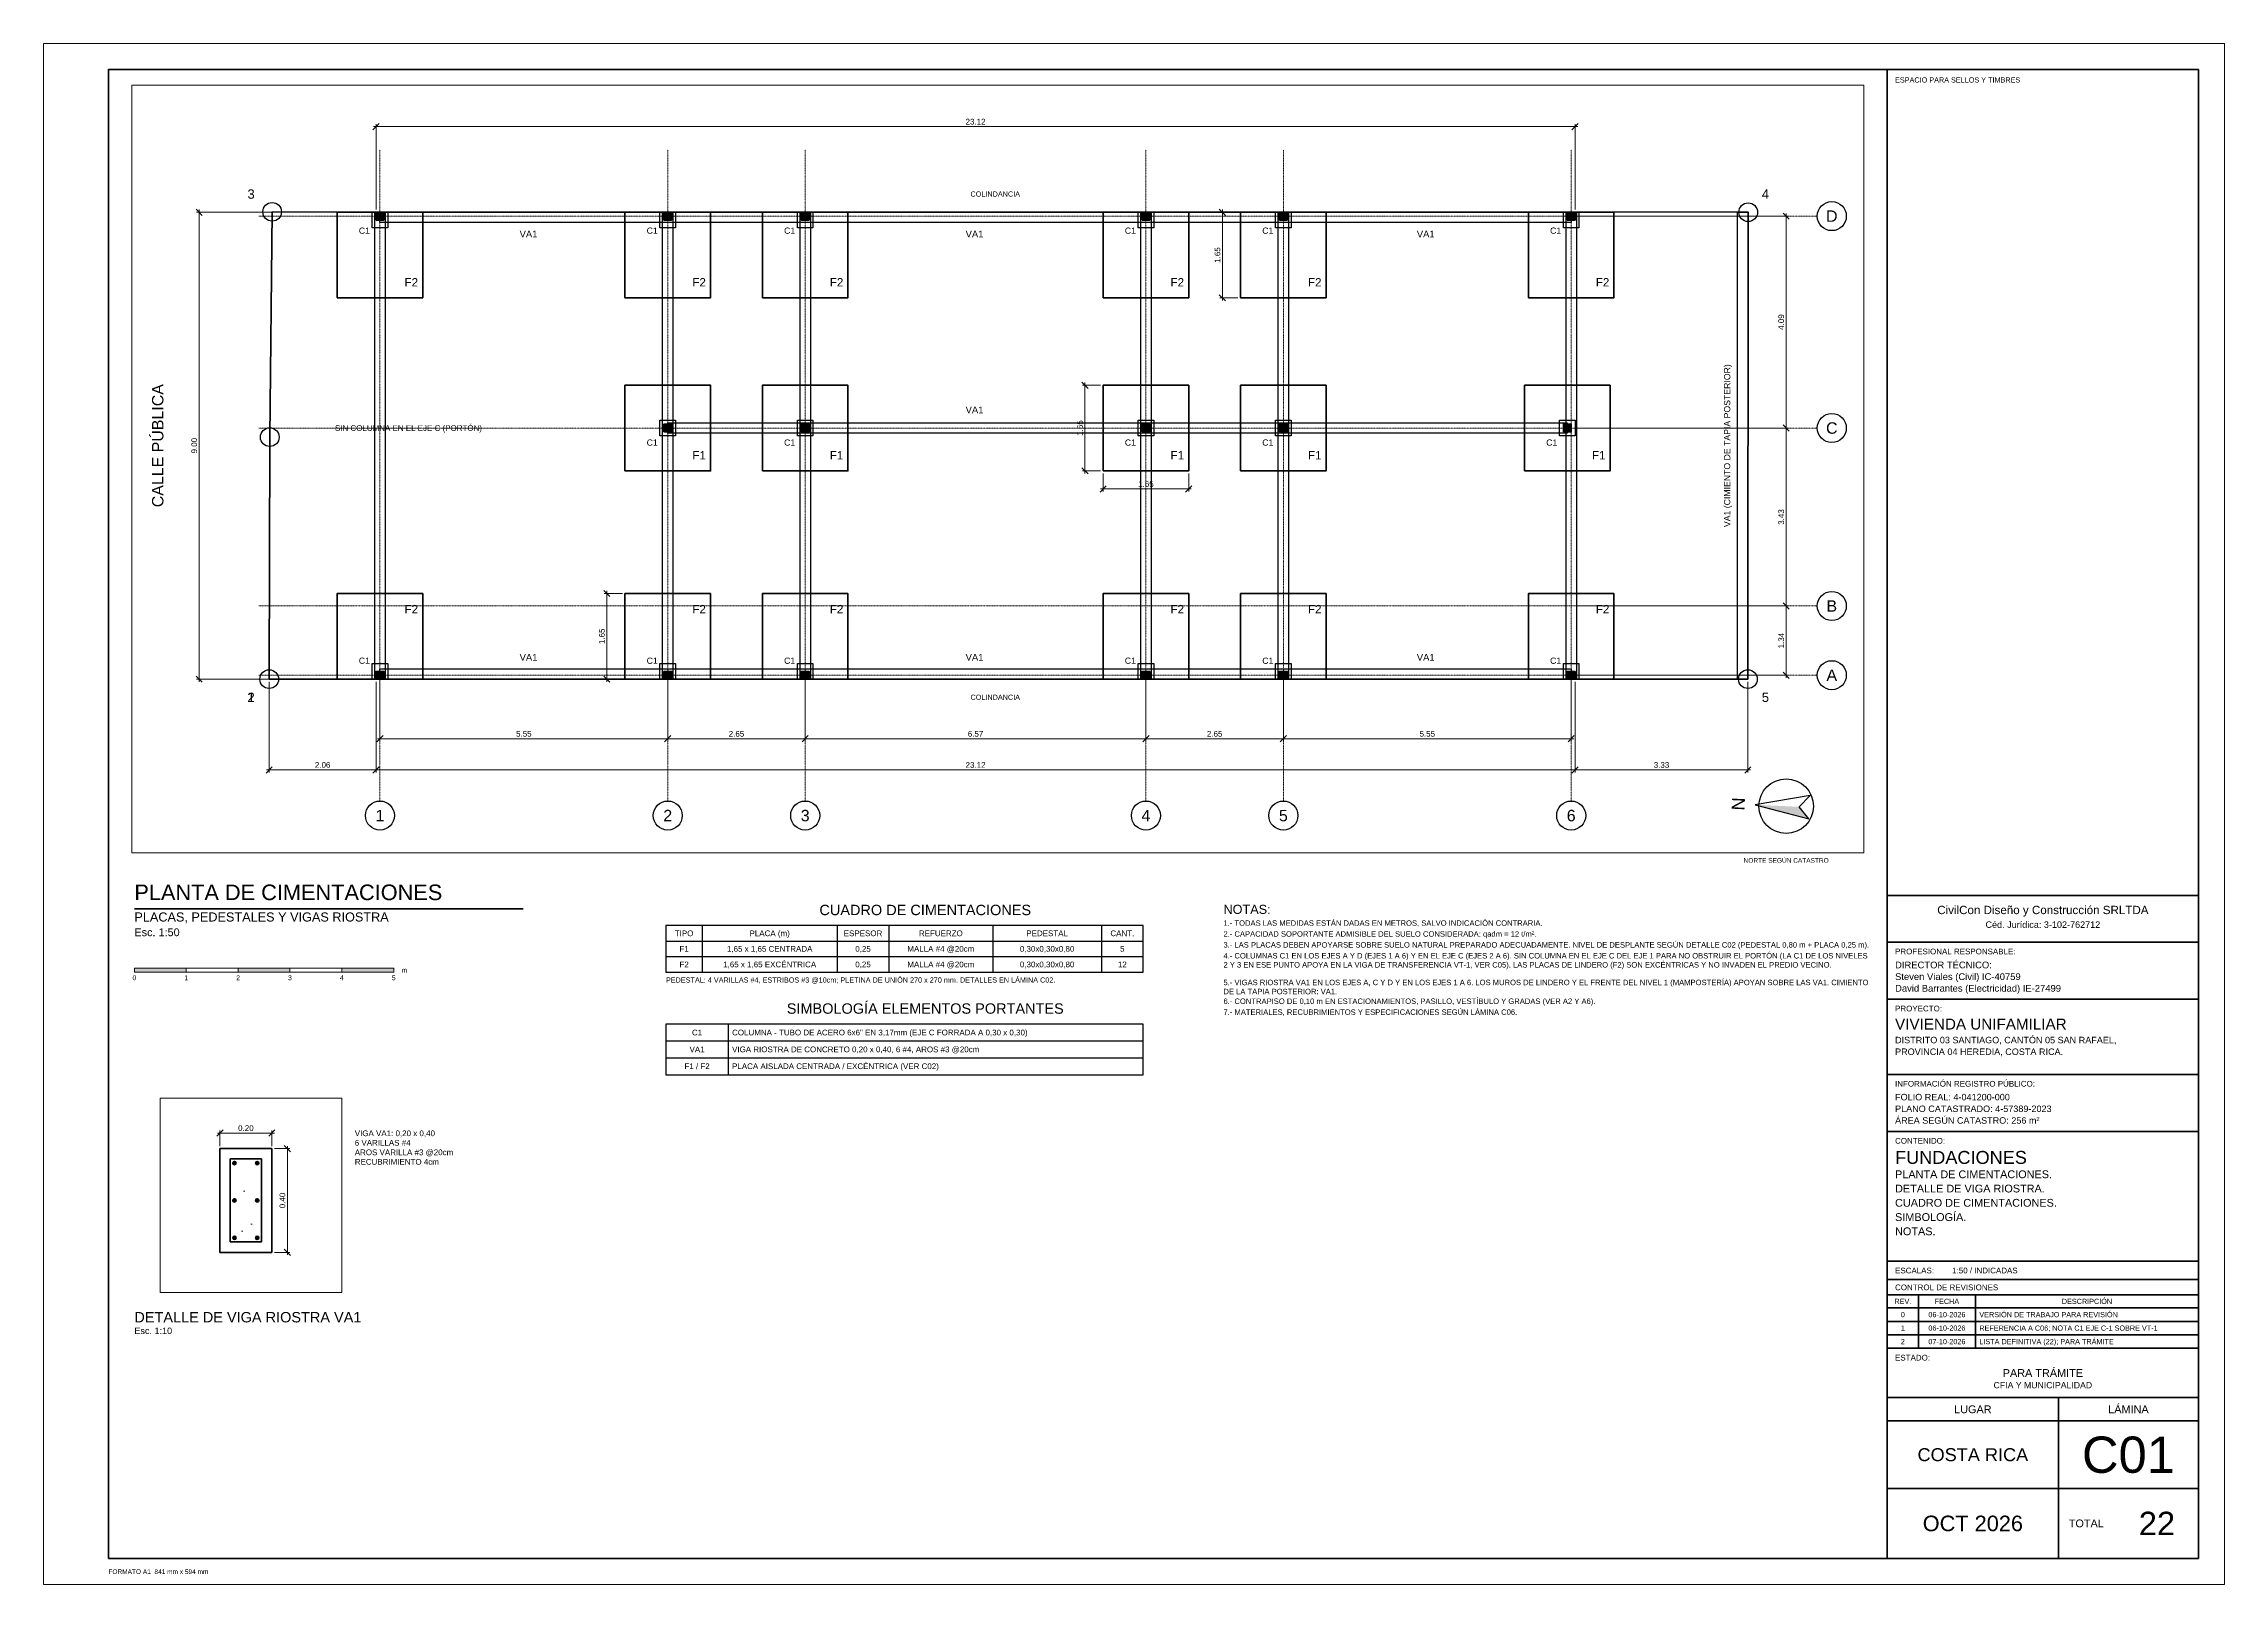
# Paper-space layout 'C01-CIMENTACIONES' of a CAD drawing. Header units: metres, sheet in millimetres. Extents: x 0 to 841, y 0 to 594.
# The model-space entities are those that its viewports show. They can reach past a viewport. Long polylines and large blocks are cut down to what shows.
import ezdxf
from ezdxf.enums import TextEntityAlignment as Align

# ---------------------------------------------------------------- set-up
doc = ezdxf.new("R2010")
doc.units = ezdxf.units.M
doc.linetypes.add('CENTER', pattern=[5.08, 3.175, -0.635, 0.635, -0.635])
for name, color, linetype, lineweight in [('A-CAJETIN', 7, 'Continuous', 35), ('A-CAJETIN-TXT', 7, 'Continuous', 25), ('A-COTA-50', 7, 'Continuous', 18), ('A-EJES', 8, 'CENTER', 13), ('A-EJES-TXT', 7, 'Continuous', 25), ('A-ESCALA-GRAF', 7, 'Continuous', 18), ('A-ESPACIOS', 7, 'Continuous', 25), ('A-MARCO', 7, 'Continuous', 70), ('A-NORTE', 7, 'Continuous', 25), ('A-NOTAS', 7, 'Continuous', 18), ('A-TABLAS', 7, 'Continuous', 25), ('A-TEXTO', 7, 'Continuous', 18), ('A-TITULOS', 7, 'Continuous', 35), ('A-TXT-50', 7, 'Continuous', 18), ('E-CIMIENTO', 7, 'Continuous', 35), ('E-COLUMNA', 7, 'Continuous', 35), ('E-DET', 7, 'Continuous', 35), ('E-DET-TRAMA', 8, 'Continuous', 9), ('E-PEDESTAL', 7, 'Continuous', 25), ('E-RIOSTRA', 7, 'Continuous', 25), ('E-TXT', 7, 'Continuous', 18), ('T-LINDERO', 7, 'Continuous', 50), ('T-VERTICE', 7, 'Continuous', 25)]:
    doc.layers.add(name, color=color, linetype=linetype, lineweight=lineweight)
doc.layers.add('A-VIEWPORT', color=8, linetype='Continuous', lineweight=13, plot=False)
doc.styles.add('ARIAL', font='arial.ttf')
doc.dimstyles.new('COTA-10', dxfattribs={"dimtxt": 0.022, "dimasz": 0.012, "dimexe": 0.01, "dimexo": 0.01, "dimgap": 0.008, "dimtad": 1, "dimzin": 0, "dimdsep": 46, "dimtxsty": 'ARIAL', "dimtsz": 0.012, "dimcen": 2.5, "dimdle": 0.01, "dimclrd": 7, "dimclre": 7, "dimclrt": 7, "dimazin": 3, "dimtfac": 1, "dimtmove": 0, "dimatfit": 3, "dimlwd": 18, "dimlwe": 13})
doc.dimstyles.new('COTA-50', dxfattribs={"dimtxt": 0.11, "dimasz": 0.06, "dimexe": 0.05, "dimexo": 0.05, "dimgap": 0.04, "dimtad": 1, "dimzin": 0, "dimdsep": 46, "dimtxsty": 'ARIAL', "dimtsz": 0.06, "dimcen": 2.5, "dimdle": 0.05, "dimclrd": 7, "dimclre": 7, "dimclrt": 7, "dimazin": 3, "dimtfac": 1, "dimtmove": 0, "dimatfit": 3, "dimlwd": 18, "dimlwe": 13})

# ---------------------------------------------------------------- blocks, each defined once
blk = doc.blocks.new('NORTE')
blk.add_hatch(color=0).paths.add_polyline_path([(0, 12), (0, -5), (-4.5, -9)])
blk.add_lwpolyline([(0, 12), (-4.5, -9), (0, -5), (4.5, -9)], close=True)
blk.add_circle((0, 0), 10.5)
at = {"style": 'ARIAL'}
blk.add_text('N', height=5, dxfattribs=at).set_placement((0, 14.5), align=Align.BOTTOM_CENTER)
blk = doc.blocks.new('CAJETIN_A1')
for p, q in [((0, 255.6), (120, 255.6)), ((0, 237.6), (120, 237.6)), ((0, 215.6), (120, 215.6)), ((0, 186.6), (120, 186.6)), ((0, 164.6), (120, 164.6)), ((0, 114.6), (120, 114.6)), ((0, 107.6), (120, 107.6)), ((0, 101.6), (120, 101.6)), ((12, 101.6), (12, 81)), ((34, 101.6), (34, 81)), ((0, 96.6), (120, 96.6)), ((0, 91.4), (120, 91.4)), ((0, 86.2), (120, 86.2)), ((0, 81), (120, 81)), ((0, 62), (120, 62)), ((66, 62), (66, 0)), ((0, 53), (120, 53)), ((0, 27), (120, 27))]:
    blk.add_line(p, q)
blk.add_lwpolyline([(0, 0), (120, 0), (120, 574), (0, 574)], close=True)
at = {"style": 'ARIAL'}
for s, height, p in [('ESPACIO PARA SELLOS Y TIMBRES', 2, (3, 571)), ('PROFESIONAL RESPONSABLE:', 2.2, (3, 235.1)), ('PROYECTO:', 2.2, (3, 213.1)), ('INFORMACIÓN REGISTRO PÚBLICO:', 2.2, (3, 184.1)), ('CONTENIDO:', 2.2, (3, 162.1)), ('ESCALAS:', 2.2, (3, 112.1)), ('CONTROL DE REVISIONES', 2.2, (3, 105.6)), ('ESTADO:', 2.2, (3, 78.5))]:
    blk.add_text(s, height=height, dxfattribs=at).set_placement(p, align=Align.TOP_LEFT)
for s, height, p in [('REV.', 2, (6, 99.1)), ('FECHA', 2, (23, 99.1)), ('DESCRIPCIÓN', 2, (77, 99.1)), ('LUGAR', 3, (33, 57.5)), ('LÁMINA', 3, (93, 57.5))]:
    blk.add_text(s, height=height, dxfattribs=at).set_placement(p, align=Align.MIDDLE_CENTER)
blk.add_text('TOTAL', height=3, dxfattribs=at).set_placement((70, 13.5), align=Align.MIDDLE_LEFT)
for tag, height, p in [('EMPRESA_CED', 2.5, (60, 245.6)), ('EMPRESA', 3.2, (60, 251.6)), ('ESTADO_1', 3, (60, 73)), ('ESTADO_2', 2.4, (60, 68))]:
    blk.add_attdef(tag, text='', height=height, dxfattribs=at).set_placement(p, align=Align.TOP_CENTER)
for tag, height, p in [('PROF_1', 2.6, (3, 230.1)), ('PROF_2', 2.6, (3, 225.6)), ('PROF_3', 2.6, (3, 221.1)), ('PROYECTO', 4.2, (3, 208.1)), ('UBIC_1', 2.5, (3, 201.1)), ('UBIC_2', 2.5, (3, 196.6)), ('UBIC_3', 2.5, (3, 192.1)), ('REG_1', 2.5, (3, 179.1)), ('REG_2', 2.5, (3, 174.6)), ('REG_3', 2.5, (3, 170.1)), ('CONT_TIT', 5, (3, 157.1)), ('CONT_1', 3, (3, 149.6)), ('CONT_2', 3, (3, 144.1)), ('CONT_3', 3, (3, 138.6)), ('CONT_4', 3, (3, 133.1)), ('CONT_5', 3, (3, 127.6)), ('CONT_6', 3, (3, 122.1)), ('ESCALAS', 2.2, (25, 112.1))]:
    blk.add_attdef(tag, text='', height=height, dxfattribs=at).set_placement(p, align=Align.TOP_LEFT)
for tag, height, p in [('REV0_N', 2, (6, 94)), ('REV0_F', 2, (23, 94)), ('REV1_N', 2, (6, 88.8)), ('REV2_N', 2, (6, 83.6)), ('REV1_F', 2, (23, 88.8)), ('REV2_F', 2, (23, 83.6)), ('LUGAR', 5, (33, 40)), ('LAMINA', 14, (93, 40)), ('TOTAL', 9, (104, 13.5)), ('FECHA', 6, (33, 13.5))]:
    blk.add_attdef(tag, text='', height=height, dxfattribs=at).set_placement(p, align=Align.MIDDLE_CENTER)
for tag, p in [('REV0_D', (35.5, 94)), ('REV1_D', (35.5, 88.8)), ('REV2_D', (35.5, 83.6))]:
    blk.add_attdef(tag, text='', height=2, dxfattribs=at).set_placement(p, align=Align.MIDDLE_LEFT)
blk = doc.blocks.new('_OBLIQUE')
at = {"color": 0, "linetype": 'BYBLOCK'}
blk.add_line((-0.5, -0.5), (0.5, 0.5), dxfattribs=at)
blk = doc.blocks.new('*D9')
at = {"color": 7, "lineweight": 18}
blk.add_line((29.25, 0.025), (29.25, 1.46), dxfattribs=at)
at = {"color": 7, "lineweight": 13}
for p, q in [((25.23, 1.41), (29.3, 1.41)), ((25.23, 0.075), (29.3, 0.075))]:
    blk.add_line(p, q, dxfattribs=at)
at = {"layer": 'Defpoints'}
for p in [(25.18, 1.41), (25.18, 0.075), (29.25, 0.075)]:
    blk.add_point(p, dxfattribs=at)
at = {"layer": 'A-COTA-50', "color": 7, "xscale": 0.12, "yscale": 0.12, "rotation": 90}
for p in [(29.25, 1.41), (29.25, 0.075)]:
    blk.add_blockref('_OBLIQUE', p, dxfattribs=at)
at = {"layer": 'A-COTA-50', "color": 7, "insert": (29.155, 0.7425), "char_height": 0.11, "attachment_point": 5, "rotation": 90, "style": 'ARIAL'}
blk.add_mtext('1.34', dxfattribs=at)

msp = doc.modelspace()

# ---------------------------------------------------------------- hatches: boundary and pattern name
at = {"layer": 'E-COLUMNA'}
for points in [[(2.06, 8.85), (2.06, 9), (2.21, 9), (2.21, 8.85)], [(7.61, 8.85), (7.61, 9), (7.76, 9), (7.76, 8.85)], [(10.26, 8.85), (10.26, 9), (10.41, 9), (10.41, 8.85)], [(16.83, 8.85), (16.83, 9), (16.98, 9), (16.98, 8.85)], [(19.48, 8.85), (19.48, 9), (19.63, 9), (19.63, 8.85)], [(25.03, 8.85), (25.03, 9), (25.18, 9), (25.18, 8.85)], [(7.61, 4.765), (7.61, 4.915), (7.76, 4.915), (7.76, 4.765)], [(10.26, 4.765), (10.26, 4.915), (10.41, 4.915), (10.41, 4.765)], [(16.83, 4.765), (16.83, 4.915), (16.98, 4.915), (16.98, 4.765)], [(19.48, 4.765), (19.48, 4.915), (19.63, 4.915), (19.63, 4.765)], [(24.955, 4.765), (24.955, 4.915), (25.105, 4.915), (25.105, 4.765)], [(2.06, 0), (2.06, 0.15), (2.21, 0.15), (2.21, 0)], [(7.61, 0), (7.61, 0.15), (7.76, 0.15), (7.76, 0)], [(10.26, 0), (10.26, 0.15), (10.41, 0.15), (10.41, 0)], [(16.83, 0), (16.83, 0.15), (16.98, 0.15), (16.98, 0)], [(19.48, 0), (19.48, 0.15), (19.63, 0.15), (19.63, 0)], [(25.03, 0), (25.03, 0.15), (25.18, 0.15), (25.18, 0)]]:
    msp.add_hatch(color=7, dxfattribs=at).paths.add_polyline_path(points)
at = {"layer": 'E-DET'}
h = msp.add_hatch(color=7, dxfattribs=at)
edge = h.paths.add_edge_path()
edge.add_arc((60.056, 0.344), 0.0064, 0, 360)
h = msp.add_hatch(color=7, dxfattribs=at)
edge = h.paths.add_edge_path()
edge.add_arc((60.144, 0.344), 0.0064, 0, 360)
h = msp.add_hatch(color=7, dxfattribs=at)
edge = h.paths.add_edge_path()
edge.add_arc((60.056, 0.2), 0.0064, 0, 360)
h = msp.add_hatch(color=7, dxfattribs=at)
edge = h.paths.add_edge_path()
edge.add_arc((60.144, 0.2), 0.0064, 0, 360)
h = msp.add_hatch(color=7, dxfattribs=at)
edge = h.paths.add_edge_path()
edge.add_arc((60.056, 0.056), 0.0064, 0, 360)
h = msp.add_hatch(color=7, dxfattribs=at)
edge = h.paths.add_edge_path()
edge.add_arc((60.144, 0.056), 0.0064, 0, 360)
at = {"layer": 'E-DET-TRAMA'}
h = msp.add_hatch(dxfattribs=at)
h.set_pattern_fill('AR-CONC', scale=0.004)
h.paths.add_polyline_path([(60, 0), (60.2, 0), (60.2, 0.4), (60, 0.4)])

# ---------------------------------------------------------------- linework, layer by layer
at = {"layer": 'A-EJES', "ltscale": 0.05}
for p, q in [((2.135, -2.35), (2.135, 10.2)), ((7.685, -2.35), (7.685, 10.2)), ((10.335, -2.35), (10.335, 10.2)), ((16.905, -2.35), (16.905, 10.2)), ((19.555, -2.35), (19.555, 10.2)), ((25.105, -2.35), (25.105, 10.2)), ((-0.2, 8.925), (29.85, 8.925)), ((-0.2, 4.84), (29.85, 4.84)), ((-0.2, 1.41), (29.85, 1.41)), ((-0.2, 0.075), (29.85, 0.075))]:
    msp.add_line(p, q, dxfattribs=at)
at = {"layer": 'A-EJES-TXT'}
for centre in [(30.13, 8.925), (30.13, 4.84), (30.13, 1.41), (30.13, 0.075), (2.135, -2.63), (7.685, -2.63), (10.335, -2.63), (16.905, -2.63), (19.555, -2.63), (25.105, -2.63)]:
    msp.add_circle(centre, 0.28, dxfattribs=at)
at = {"layer": 'E-CIMIENTO'}
for points in [[(1.31, 7.35), (1.31, 9), (2.96, 9), (2.96, 7.35)], [(6.86, 7.35), (6.86, 9), (8.51, 9), (8.51, 7.35)], [(9.51, 7.35), (9.51, 9), (11.16, 9), (11.16, 7.35)], [(16.08, 7.35), (16.08, 9), (17.73, 9), (17.73, 7.35)], [(18.73, 7.35), (18.73, 9), (20.38, 9), (20.38, 7.35)], [(24.28, 7.35), (24.28, 9), (25.93, 9), (25.93, 7.35)], [(6.86, 4.015), (6.86, 5.665), (8.51, 5.665), (8.51, 4.015)], [(9.51, 4.015), (9.51, 5.665), (11.16, 5.665), (11.16, 4.015)], [(16.08, 4.015), (16.08, 5.665), (17.73, 5.665), (17.73, 4.015)], [(18.73, 4.015), (18.73, 5.665), (20.38, 5.665), (20.38, 4.015)], [(24.205, 4.015), (24.205, 5.665), (25.855, 5.665), (25.855, 4.015)], [(1.31, 0), (1.31, 1.65), (2.96, 1.65), (2.96, 0)], [(6.86, 0), (6.86, 1.65), (8.51, 1.65), (8.51, 0)], [(9.51, 0), (9.51, 1.65), (11.16, 1.65), (11.16, 0)], [(16.08, 0), (16.08, 1.65), (17.73, 1.65), (17.73, 0)], [(18.73, 0), (18.73, 1.65), (20.38, 1.65), (20.38, 0)], [(24.28, 0), (24.28, 1.65), (25.93, 1.65), (25.93, 0)]]:
    msp.add_lwpolyline(points, close=True, dxfattribs=at)
at = {"layer": 'E-COLUMNA'}
for points in [[(2.06, 8.85), (2.06, 9), (2.21, 9), (2.21, 8.85)], [(7.61, 8.85), (7.61, 9), (7.76, 9), (7.76, 8.85)], [(10.26, 8.85), (10.26, 9), (10.41, 9), (10.41, 8.85)], [(16.83, 8.85), (16.83, 9), (16.98, 9), (16.98, 8.85)], [(19.48, 8.85), (19.48, 9), (19.63, 9), (19.63, 8.85)], [(25.03, 8.85), (25.03, 9), (25.18, 9), (25.18, 8.85)], [(7.61, 4.765), (7.61, 4.915), (7.76, 4.915), (7.76, 4.765)], [(10.26, 4.765), (10.26, 4.915), (10.41, 4.915), (10.41, 4.765)], [(16.83, 4.765), (16.83, 4.915), (16.98, 4.915), (16.98, 4.765)], [(19.48, 4.765), (19.48, 4.915), (19.63, 4.915), (19.63, 4.765)], [(24.955, 4.765), (24.955, 4.915), (25.105, 4.915), (25.105, 4.765)], [(2.06, 0), (2.06, 0.15), (2.21, 0.15), (2.21, 0)], [(7.61, 0), (7.61, 0.15), (7.76, 0.15), (7.76, 0)], [(10.26, 0), (10.26, 0.15), (10.41, 0.15), (10.41, 0)], [(16.83, 0), (16.83, 0.15), (16.98, 0.15), (16.98, 0)], [(19.48, 0), (19.48, 0.15), (19.63, 0.15), (19.63, 0)], [(25.03, 0), (25.03, 0.15), (25.18, 0.15), (25.18, 0)]]:
    msp.add_lwpolyline(points, close=True, dxfattribs=at)
at = {"layer": 'E-DET'}
for points in [[(60, 0), (60.2, 0), (60.2, 0.4), (60, 0.4)], [(60.04, 0.04), (60.16, 0.04), (60.16, 0.36), (60.04, 0.36)]]:
    msp.add_lwpolyline(points, close=True, dxfattribs=at)
for centre in [(60.056, 0.344), (60.144, 0.344), (60.056, 0.2), (60.144, 0.2), (60.056, 0.056), (60.144, 0.056)]:
    msp.add_circle(centre, 0.0064, dxfattribs=at)
at = {"layer": 'E-PEDESTAL'}
for points in [[(1.985, 8.7), (1.985, 9), (2.285, 9), (2.285, 8.7)], [(7.535, 8.7), (7.535, 9), (7.835, 9), (7.835, 8.7)], [(10.185, 8.7), (10.185, 9), (10.485, 9), (10.485, 8.7)], [(16.755, 8.7), (16.755, 9), (17.055, 9), (17.055, 8.7)], [(19.405, 8.7), (19.405, 9), (19.705, 9), (19.705, 8.7)], [(24.955, 8.7), (24.955, 9), (25.255, 9), (25.255, 8.7)], [(7.535, 4.69), (7.535, 4.99), (7.835, 4.99), (7.835, 4.69)], [(10.185, 4.69), (10.185, 4.99), (10.485, 4.99), (10.485, 4.69)], [(16.755, 4.69), (16.755, 4.99), (17.055, 4.99), (17.055, 4.69)], [(19.405, 4.69), (19.405, 4.99), (19.705, 4.99), (19.705, 4.69)], [(24.88, 4.69), (24.88, 4.99), (25.18, 4.99), (25.18, 4.69)], [(1.985, 0), (1.985, 0.3), (2.285, 0.3), (2.285, 0)], [(7.535, 0), (7.535, 0.3), (7.835, 0.3), (7.835, 0)], [(10.185, 0), (10.185, 0.3), (10.485, 0.3), (10.485, 0)], [(16.755, 0), (16.755, 0.3), (17.055, 0.3), (17.055, 0)], [(19.405, 0), (19.405, 0.3), (19.705, 0.3), (19.705, 0)], [(24.955, 0), (24.955, 0.3), (25.255, 0.3), (25.255, 0)]]:
    msp.add_lwpolyline(points, close=True, dxfattribs=at)
at = {"layer": 'E-RIOSTRA'}
for points in [[(2.035, 0), (2.035, 9), (2.235, 9), (2.235, 0)], [(2.135, 8.8), (2.135, 9), (25.105, 9), (25.105, 8.8)], [(7.585, 0), (7.585, 9), (7.785, 9), (7.785, 0)], [(10.235, 0), (10.235, 9), (10.435, 9), (10.435, 0)], [(16.805, 0), (16.805, 9), (17.005, 9), (17.005, 0)], [(19.455, 0), (19.455, 9), (19.655, 9), (19.655, 0)], [(25.005, 0), (25.005, 9), (25.205, 9), (25.205, 0)], [(28.312, 0), (28.312, 9), (28.512, 9), (28.512, 0)], [(7.685, 4.74), (7.685, 4.94), (25.03, 4.94), (25.03, 4.74)], [(2.135, 0), (2.135, 0.2), (25.105, 0.2), (25.105, 0)]]:
    msp.add_lwpolyline(points, close=True, dxfattribs=at)
at = {"layer": 'T-LINDERO'}
msp.add_lwpolyline([(0, 0), (0.0109, 4.6647), (0.0566, 9.0074), (28.5181, 8.9998), (28.512, 0)], close=True, dxfattribs=at)
at = {"layer": 'T-VERTICE'}
for centre in [(0.0566, 9.0074), (28.5181, 8.9998), (0.0109, 4.6647), (0, 0), (28.512, 0)]:
    msp.add_circle(centre, 0.18, dxfattribs=at)

# ---------------------------------------------------------------- texts
at = {"layer": 'A-EJES-TXT', "style": 'ARIAL'}
for s, p in [('D', (30.13, 8.925)), ('C', (30.13, 4.84)), ('B', (30.13, 1.41)), ('A', (30.13, 0.075)), ('1', (2.135, -2.63)), ('2', (7.685, -2.63)), ('3', (10.335, -2.63)), ('4', (16.905, -2.63)), ('5', (19.555, -2.63)), ('6', (25.105, -2.63))]:
    msp.add_text(s, height=0.22, dxfattribs=at).set_placement(p, align=Align.MIDDLE_CENTER)
at = {"layer": 'A-ESPACIOS', "style": 'ARIAL'}
msp.add_text('CALLE PÚBLICA', height=0.22, rotation=90, dxfattribs=at).set_placement((-2.15, 4.5), align=Align.MIDDLE_CENTER)
at = {"layer": 'A-TXT-50', "char_height": 0.1, "width": 6, "attachment_point": 5, "style": 'ARIAL'}
for insert in [(14, 9.35), (14, -0.35)]:
    msp.add_mtext('COLINDANCIA', dxfattribs=dict(at, insert=insert))
at = {"layer": 'E-TXT', "style": 'ARIAL'}
for s, height, p in [('C1', 0.12, (1.835, 8.645)), ('C1', 0.12, (7.385, 8.645)), ('C1', 0.12, (10.035, 8.645)), ('C1', 0.12, (16.605, 8.645)), ('C1', 0.12, (19.255, 8.645)), ('C1', 0.12, (24.805, 8.645)), ('VA1', 0.13, (5, 8.58)), ('VA1', 0.13, (13.6, 8.58)), ('VA1', 0.13, (22.3, 8.58)), ('F2', 0.16, (2.74, 7.65)), ('F2', 0.16, (8.29, 7.65)), ('F2', 0.16, (10.94, 7.65)), ('F2', 0.16, (17.51, 7.65)), ('F2', 0.16, (20.16, 7.65)), ('F2', 0.16, (25.71, 7.65)), ('VA1', 0.13, (13.6, 5.19)), ('SIN COLUMNA EN EL EJE C (PORTÓN)', 0.11, (2.685, 4.84)), ('C1', 0.12, (7.385, 4.56)), ('C1', 0.12, (10.035, 4.56)), ('C1', 0.12, (16.605, 4.56)), ('C1', 0.12, (19.255, 4.56)), ('C1', 0.12, (24.73, 4.56)), ('F1', 0.16, (8.29, 4.315)), ('F1', 0.16, (10.94, 4.315)), ('F1', 0.16, (17.51, 4.315)), ('F1', 0.16, (20.16, 4.315)), ('F1', 0.16, (25.635, 4.315)), ('F2', 0.16, (2.74, 1.35)), ('F2', 0.16, (8.29, 1.35)), ('F2', 0.16, (10.94, 1.35)), ('F2', 0.16, (17.51, 1.35)), ('F2', 0.16, (20.16, 1.35)), ('F2', 0.16, (25.71, 1.35)), ('VA1', 0.13, (5, 0.42)), ('VA1', 0.13, (13.6, 0.42)), ('VA1', 0.13, (22.3, 0.42)), ('C1', 0.12, (1.835, 0.355)), ('C1', 0.12, (7.385, 0.355)), ('C1', 0.12, (10.035, 0.355)), ('C1', 0.12, (16.605, 0.355)), ('C1', 0.12, (19.255, 0.355)), ('C1', 0.12, (24.805, 0.355))]:
    msp.add_text(s, height=height, dxfattribs=at).set_placement(p, align=Align.MIDDLE_CENTER)
msp.add_text('VA1 (CIMIENTO DE TAPIA POSTERIOR)', height=0.12, rotation=90, dxfattribs=at).set_placement((28.112, 4.5), align=Align.MIDDLE_CENTER)
at = {"layer": 'T-VERTICE', "style": 'ARIAL'}
for s, p in [('3', (-0.35, 9.35)), ('4', (28.85, 9.35)), ('2', (-0.35, -0.35)), ('1', (-0.35, -0.35)), ('5', (28.85, -0.35))]:
    msp.add_text(s, height=0.18, dxfattribs=at).set_placement(p, align=Align.MIDDLE_CENTER)

# ---------------------------------------------------------------- dimensions: what is measured, and where the dimension line sits
at = {"layer": 'A-COTA-50'}
for base, p1, p2 in [((2.06, 10.65), (2.06, 9), (25.18, 9)), ((16.08, 3.665), (16.08, 4.015), (17.73, 4.015)), ((0, -1.75), (0, 0), (2.06, 0)), ((2.06, -1.75), (2.06, 0), (25.18, 0)), ((2.135, -1.15), (2.135, 0.075), (7.685, 0.075)), ((7.685, -1.15), (7.685, 0.075), (10.335, 0.075)), ((10.335, -1.15), (10.335, 0.075), (16.905, 0.075)), ((16.905, -1.15), (16.905, 0.075), (19.555, 0.075)), ((19.555, -1.15), (19.555, 0.075), (25.105, 0.075)), ((25.18, -1.75), (25.18, 0), (28.512, 0))]:
    msp.add_linear_dim(base=base, p1=p1, p2=p2, dimstyle='COTA-50', dxfattribs=at).render()
for base, p1, p2 in [((-1.35, 0), (2.06, 0), (2.06, 9)), ((18.38, 7.35), (18.73, 7.35), (18.73, 9)), ((29.25, 4.84), (25.18, 4.84), (25.18, 8.925)), ((15.73, 4.015), (16.08, 4.015), (16.08, 5.665)), ((29.25, 1.41), (25.18, 1.41), (25.18, 4.84)), ((6.51, 0), (6.86, 0), (6.86, 1.65))]:
    msp.add_linear_dim(base=base, p1=p1, p2=p2, angle=90, dimstyle='COTA-50', dxfattribs=at).render()
dim = msp.add_linear_dim(base=(29.25, 0.075), p1=(25.18, 0.075), p2=(25.18, 1.41), angle=90, dimstyle='COTA-50', dxfattribs=at)
dim.commit()
dim.dimension.update_dxf_attribs({"geometry": '*D9', "text_midpoint": (29.155, 0.7425)})
at = {"layer": 'E-TXT'}
msp.add_linear_dim(base=(60, 0.46), p1=(60, 0.4), p2=(60.2, 0.4), dimstyle='COTA-10', dxfattribs=at).render()
msp.add_linear_dim(base=(60.26, 0), p1=(60.2, 0), p2=(60.2, 0.4), angle=90, dimstyle='COTA-10', dxfattribs=at).render()

psp = doc.layouts.new('C01-CIMENTACIONES')

# ---------------------------------------------------------------- hatches: boundary and pattern name
at = {"layer": 'A-ESCALA-GRAF'}
for points in [[(35, 236), (55, 236), (55, 237.6), (35, 237.6)], [(75, 236), (95, 236), (95, 237.6), (75, 237.6)], [(115, 236), (135, 236), (135, 237.6), (115, 237.6)]]:
    psp.add_hatch(color=7, dxfattribs=at).paths.add_polyline_path(points)

# ---------------------------------------------------------------- linework, layer by layer
for points in [[(35, 236), (55, 236), (55, 237.6), (35, 237.6)], [(55, 236), (75, 236), (75, 237.6), (55, 237.6)], [(75, 236), (95, 236), (95, 237.6), (75, 237.6)], [(95, 236), (115, 236), (115, 237.6), (95, 237.6)], [(115, 236), (135, 236), (135, 237.6), (115, 237.6)]]:
    psp.add_lwpolyline(points, close=True, dxfattribs=at)
at = {"layer": 'A-MARCO'}
psp.add_lwpolyline([(25, 10), (831, 10), (831, 584), (25, 584)], close=True, dxfattribs=at)
at = {"layer": 'A-TABLAS'}
for p, q in [((254, 254), (254, 248)), ((306, 254), (306, 248)), ((326, 254), (326, 248)), ((366, 254), (366, 248)), ((408, 254), (408, 248)), ((240, 248), (424, 248)), ((254, 248), (254, 242)), ((306, 248), (306, 242)), ((326, 248), (326, 242)), ((366, 248), (366, 242)), ((408, 248), (408, 242)), ((240, 242), (424, 242)), ((254, 242), (254, 236)), ((306, 242), (306, 236)), ((326, 242), (326, 236)), ((366, 242), (366, 236)), ((408, 242), (408, 236)), ((264, 216), (264, 209.5)), ((240, 209.5), (424, 209.5)), ((240, 203), (424, 203)), ((264, 209.5), (264, 203)), ((264, 203), (264, 196.5))]:
    psp.add_line(p, q, dxfattribs=at)
for points in [[(240, 236), (424, 236), (424, 254), (240, 254)], [(240, 196.5), (424, 196.5), (424, 216), (240, 216)]]:
    psp.add_lwpolyline(points, close=True, dxfattribs=at)
at = {"layer": 'A-TITULOS'}
psp.add_line((35, 260.5), (185, 260.5), dxfattribs=at)
at = {"layer": 'A-VIEWPORT'}
psp.add_lwpolyline([(0, 0), (841, 0), (841, 594), (0, 594)], close=True, dxfattribs=at)

# ---------------------------------------------------------------- block references
at = {"layer": 'A-CAJETIN'}
ref = psp.add_blockref('CAJETIN_A1', (711, 10), dxfattribs=at)
ref.add_attrib('EMPRESA', 'CivilCon Diseño y Construcción SRLTDA', dxfattribs={"layer": 'A-CAJETIN-TXT', "height": 3.2, "style": 'ARIAL'}).set_placement((771, 261.6), align=Align.TOP_CENTER)
ref.add_attrib('EMPRESA_CED', 'Céd. Jurídica: 3-102-762712', dxfattribs={"layer": 'A-CAJETIN-TXT', "height": 2.5, "style": 'ARIAL'}).set_placement((771, 255.6), align=Align.TOP_CENTER)
ref.add_attrib('PROF_1', 'DIRECTOR TÉCNICO:', dxfattribs={"layer": 'A-CAJETIN-TXT', "height": 2.6, "style": 'ARIAL'}).set_placement((714, 240.1), align=Align.TOP_LEFT)
ref.add_attrib('PROF_2', 'Steven Viales (Civil) IC-40759', dxfattribs={"layer": 'A-CAJETIN-TXT', "height": 2.6, "style": 'ARIAL'}).set_placement((714, 235.6), align=Align.TOP_LEFT)
ref.add_attrib('PROF_3', 'David Barrantes (Electricidad) IE-27499', dxfattribs={"layer": 'A-CAJETIN-TXT', "height": 2.6, "style": 'ARIAL'}).set_placement((714, 231.1), align=Align.TOP_LEFT)
ref.add_attrib('PROYECTO', 'VIVIENDA UNIFAMILIAR', dxfattribs={"layer": 'A-CAJETIN-TXT', "height": 4.2, "style": 'ARIAL'}).set_placement((714, 218.1), align=Align.TOP_LEFT)
ref.add_attrib('UBIC_1', 'DISTRITO 03 SANTIAGO, CANTÓN 05 SAN RAFAEL,', dxfattribs={"layer": 'A-CAJETIN-TXT', "height": 2.5, "style": 'ARIAL'}).set_placement((714, 211.1), align=Align.TOP_LEFT)
ref.add_attrib('UBIC_2', 'PROVINCIA 04 HEREDIA, COSTA RICA.', dxfattribs={"layer": 'A-CAJETIN-TXT', "height": 2.5, "style": 'ARIAL'}).set_placement((714, 206.6), align=Align.TOP_LEFT)
ref.add_attrib('REG_1', 'FOLIO REAL: 4-041200-000', dxfattribs={"layer": 'A-CAJETIN-TXT', "height": 2.5, "style": 'ARIAL'}).set_placement((714, 189.1), align=Align.TOP_LEFT)
ref.add_attrib('REG_2', 'PLANO CATASTRADO: 4-57389-2023', dxfattribs={"layer": 'A-CAJETIN-TXT', "height": 2.5, "style": 'ARIAL'}).set_placement((714, 184.6), align=Align.TOP_LEFT)
ref.add_attrib('REG_3', 'ÁREA SEGÚN CATASTRO: 256 m²', dxfattribs={"layer": 'A-CAJETIN-TXT', "height": 2.5, "style": 'ARIAL'}).set_placement((714, 180.1), align=Align.TOP_LEFT)
ref.add_attrib('CONT_TIT', 'FUNDACIONES', dxfattribs={"layer": 'A-CAJETIN-TXT', "height": 5, "style": 'ARIAL'}).set_placement((714, 167.1), align=Align.TOP_LEFT)
ref.add_attrib('CONT_1', 'PLANTA DE CIMENTACIONES.', dxfattribs={"layer": 'A-CAJETIN-TXT', "height": 3, "style": 'ARIAL'}).set_placement((714, 159.6), align=Align.TOP_LEFT)
ref.add_attrib('CONT_2', 'DETALLE DE VIGA RIOSTRA.', dxfattribs={"layer": 'A-CAJETIN-TXT', "height": 3, "style": 'ARIAL'}).set_placement((714, 154.1), align=Align.TOP_LEFT)
ref.add_attrib('CONT_3', 'CUADRO DE CIMENTACIONES.', dxfattribs={"layer": 'A-CAJETIN-TXT', "height": 3, "style": 'ARIAL'}).set_placement((714, 148.6), align=Align.TOP_LEFT)
ref.add_attrib('CONT_4', 'SIMBOLOGÍA.', dxfattribs={"layer": 'A-CAJETIN-TXT', "height": 3, "style": 'ARIAL'}).set_placement((714, 143.1), align=Align.TOP_LEFT)
ref.add_attrib('CONT_5', 'NOTAS.', dxfattribs={"layer": 'A-CAJETIN-TXT', "height": 3, "style": 'ARIAL'}).set_placement((714, 137.6), align=Align.TOP_LEFT)
ref.add_attrib('ESCALAS', '1:50 / INDICADAS', dxfattribs={"layer": 'A-CAJETIN-TXT', "height": 2.2, "style": 'ARIAL'}).set_placement((736, 122.1), align=Align.TOP_LEFT)
ref.add_attrib('REV0_N', '0', dxfattribs={"layer": 'A-CAJETIN-TXT', "height": 2, "style": 'ARIAL'}).set_placement((717, 104), align=Align.MIDDLE_CENTER)
ref.add_attrib('REV0_F', '06-10-2026', dxfattribs={"layer": 'A-CAJETIN-TXT', "height": 2, "style": 'ARIAL'}).set_placement((734, 104), align=Align.MIDDLE_CENTER)
ref.add_attrib('REV0_D', 'VERSIÓN DE TRABAJO PARA REVISIÓN', dxfattribs={"layer": 'A-CAJETIN-TXT', "height": 2, "style": 'ARIAL'}).set_placement((746.5, 104), align=Align.MIDDLE_LEFT)
ref.add_attrib('REV1_N', '1', dxfattribs={"layer": 'A-CAJETIN-TXT', "height": 2, "style": 'ARIAL'}).set_placement((717, 98.8), align=Align.MIDDLE_CENTER)
ref.add_attrib('REV1_F', '06-10-2026', dxfattribs={"layer": 'A-CAJETIN-TXT', "height": 2, "style": 'ARIAL'}).set_placement((734, 98.8), align=Align.MIDDLE_CENTER)
ref.add_attrib('REV1_D', 'REFERENCIA A C06; NOTA C1 EJE C-1 SOBRE VT-1', dxfattribs={"layer": 'A-CAJETIN-TXT', "height": 2, "style": 'ARIAL'}).set_placement((746.5, 98.8), align=Align.MIDDLE_LEFT)
ref.add_attrib('REV2_N', '2', dxfattribs={"layer": 'A-CAJETIN-TXT', "height": 2, "style": 'ARIAL'}).set_placement((717, 93.6), align=Align.MIDDLE_CENTER)
ref.add_attrib('REV2_F', '07-10-2026', dxfattribs={"layer": 'A-CAJETIN-TXT', "height": 2, "style": 'ARIAL'}).set_placement((734, 93.6), align=Align.MIDDLE_CENTER)
ref.add_attrib('REV2_D', 'LISTA DEFINITIVA (22); PARA TRÁMITE', dxfattribs={"layer": 'A-CAJETIN-TXT', "height": 2, "style": 'ARIAL'}).set_placement((746.5, 93.6), align=Align.MIDDLE_LEFT)
ref.add_attrib('ESTADO_1', 'PARA TRÁMITE', dxfattribs={"layer": 'A-CAJETIN-TXT', "height": 3, "style": 'ARIAL'}).set_placement((771, 83), align=Align.TOP_CENTER)
ref.add_attrib('ESTADO_2', 'CFIA Y MUNICIPALIDAD', dxfattribs={"layer": 'A-CAJETIN-TXT', "height": 2.4, "style": 'ARIAL'}).set_placement((771, 78), align=Align.TOP_CENTER)
ref.add_attrib('LUGAR', 'COSTA RICA', dxfattribs={"layer": 'A-CAJETIN-TXT', "height": 5, "style": 'ARIAL'}).set_placement((744, 50), align=Align.MIDDLE_CENTER)
ref.add_attrib('LAMINA', 'C01', dxfattribs={"layer": 'A-CAJETIN-TXT', "height": 14, "style": 'ARIAL'}).set_placement((804, 50), align=Align.MIDDLE_CENTER)
ref.add_attrib('FECHA', 'OCT 2026', dxfattribs={"layer": 'A-CAJETIN-TXT', "height": 6, "style": 'ARIAL'}).set_placement((744, 23.5), align=Align.MIDDLE_CENTER)
ref.add_attrib('TOTAL', '22', dxfattribs={"layer": 'A-CAJETIN-TXT', "height": 9, "style": 'ARIAL'}).set_placement((815, 23.5), align=Align.MIDDLE_CENTER)
at = {"layer": 'A-NORTE', "rotation": 87.28611489610071}
psp.add_blockref('NORTE', (672, 300), dxfattribs=at)

# ---------------------------------------------------------------- texts
at = {"layer": 'A-ESCALA-GRAF', "style": 'ARIAL'}
psp.add_text('m', height=1.87, dxfattribs=at).set_placement((138, 236.8), align=Align.MIDDLE_LEFT)
for s, p in [('0', (35, 234.8)), ('1', (55, 234.8)), ('2', (75, 234.8)), ('3', (95, 234.8)), ('4', (115, 234.8)), ('5', (135, 234.8))]:
    psp.add_text(s, height=1.87, dxfattribs=at).set_placement(p, align=Align.TOP_CENTER)
at = {"layer": 'A-NOTAS', "char_height": 2.1, "width": 250, "attachment_point": 1, "style": 'ARIAL'}
for s, insert in [('1.- TODAS LAS MEDIDAS ESTÁN DADAS EN METROS, SALVO INDICACIÓN CONTRARIA.', (455, 256)), ('4.- COLUMNAS C1 EN LOS EJES A Y D (EJES 1 A 6) Y EN EL EJE C (EJES 2 A 6). SIN COLUMNA EN EL EJE C DEL EJE 1 PARA NO OBSTRUIR EL PORTÓN (LA C1 DE LOS NIVELES 2 Y 3 EN ESE PUNTO APOYA EN LA VIGA DE TRANSFERENCIA VT-1, VER C05). LAS PLACAS DE LINDERO (F2) SON EXCÉNTRICAS Y NO INVADEN EL PREDIO VECINO.', (455, 243.4)), ('3.- LAS PLACAS DEBEN APOYARSE SOBRE SUELO NATURAL PREPARADO ADECUADAMENTE. NIVEL DE DESPLANTE SEGÚN DETALLE C02 (PEDESTAL 0,80 m + PLACA 0,25 m).', (455, 247.6)), ('2.- CAPACIDAD SOPORTANTE ADMISIBLE DEL SUELO CONSIDERADA: qadm = 12 t/m².', (455, 251.8)), ('5.- VIGAS RIOSTRA VA1 EN LOS EJES A, C Y D Y EN LOS EJES 1 A 6. LOS MUROS DE LINDERO Y EL FRENTE DEL NIVEL 1 (MAMPOSTERÍA) APOYAN SOBRE LAS VA1. CIMIENTO DE LA TAPIA POSTERIOR: VA1.', (455, 233.11)), ('6.- CONTRAPISO DE 0,10 m EN ESTACIONAMIENTOS, PASILLO, VESTÍBULO Y GRADAS (VER A2 Y A6).', (455, 225.87)), ('7.- MATERIALES, RECUBRIMIENTOS Y ESPECIFICACIONES SEGÚN LÁMINA C06.', (455, 221.67))]:
    psp.add_mtext(s, dxfattribs=dict(at, insert=insert))
at = {"layer": 'A-TEXTO', "style": 'ARIAL'}
psp.add_text('NORTE SEGÚN CATASTRO', height=1.8, dxfattribs=at).set_placement((672, 280), align=Align.TOP_CENTER)
for s, height, p in [('Esc. 1:50', 3, (35, 249)), ('PLACAS, PEDESTALES Y VIGAS RIOSTRA', 3.5, (35, 254.5))]:
    psp.add_text(s, height=height, dxfattribs=at).set_placement(p, align=Align.BOTTOM_LEFT)
for s, p in [('TIPO', (247, 251)), ('F1', (247, 245)), ('1,65 x 1,65 CENTRADA', (280, 245)), ('PLACA (m)', (280, 251)), ('ESPESOR', (316, 251)), ('0,25', (316, 245)), ('MALLA #4 @20cm', (346, 245)), ('REFUERZO', (346, 251)), ('0,30x0,30x0,80', (387, 245)), ('PEDESTAL', (387, 251)), ('CANT.', (416, 251)), ('5', (416, 245)), ('F2', (247, 239)), ('1,65 x 1,65 EXCÉNTRICA', (280, 239)), ('0,25', (316, 239)), ('MALLA #4 @20cm', (346, 239)), ('0,30x0,30x0,80', (387, 239)), ('12', (416, 239)), ('C1', (252, 212.75)), ('VA1', (252, 206.25)), ('F1 / F2', (252, 199.75))]:
    psp.add_text(s, height=2.2, dxfattribs=at).set_placement(p, align=Align.MIDDLE_CENTER)
for s, height, p in [('PEDESTAL: 4 VARILLAS #4, ESTRIBOS #3 @10cm; PLETINA DE UNIÓN 270 x 270 mm. DETALLES EN LÁMINA C02.', 2, (240, 234)), ('Esc. 1:10', 2.5, (35, 99))]:
    psp.add_text(s, height=height, dxfattribs=at).set_placement(p, align=Align.TOP_LEFT)
for s, p in [('COLUMNA - TUBO DE ACERO 6x6" EN 3,17mm (EJE C FORRADA A 0,30 x 0,30)', (265.5, 212.75)), ('VIGA RIOSTRA DE CONCRETO 0,20 x 0,40, 6 #4, AROS #3 @20cm', (265.5, 206.25)), ('PLACA AISLADA CENTRADA / EXCÉNTRICA (VER C02)', (265.5, 199.75))]:
    psp.add_text(s, height=2.2, dxfattribs=at).set_placement(p, align=Align.MIDDLE_LEFT)
psp.add_text('FORMATO A1  841 mm x 594 mm', height=1.8, dxfattribs=at).set_placement((25, 4))
at = {"layer": 'A-TEXTO', "insert": (120, 175), "char_height": 2.2, "width": 60, "attachment_point": 1, "style": 'ARIAL'}
psp.add_mtext('VIGA VA1: 0,20 x 0,40\\P6 VARILLAS #4\\PAROS VARILLA #3 @20cm\\PRECUBRIMIENTO 4cm', dxfattribs=at)
at = {"layer": 'A-TITULOS', "style": 'ARIAL'}
psp.add_text('PLANTA DE CIMENTACIONES', height=6, dxfattribs=at).set_placement((35, 262), align=Align.BOTTOM_LEFT)
for s, p in [('CUADRO DE CIMENTACIONES', (340, 262)), ('SIMBOLOGÍA ELEMENTOS PORTANTES', (340, 224))]:
    psp.add_text(s, height=4, dxfattribs=at).set_placement(p, align=Align.TOP_CENTER)
for s, height, p in [('NOTAS:', 3.5, (455, 262)), ('DETALLE DE VIGA RIOSTRA VA1', 4, (35, 105))]:
    psp.add_text(s, height=height, dxfattribs=at).set_placement(p, align=Align.TOP_LEFT)

# ---------------------------------------------------------------- viewports
at = {"layer": 'A-VIEWPORT'}
psp.add_viewport(center=(368, 430), size=(668, 296), view_center_point=(14.05, 4.05), view_height=14.8, dxfattribs=at)
psp.add_viewport(center=(80, 150), size=(70, 75), view_center_point=(60.12, 0.22), view_height=0.75, status=3, dxfattribs=at)

doc.saveas('drawing.dxf')
